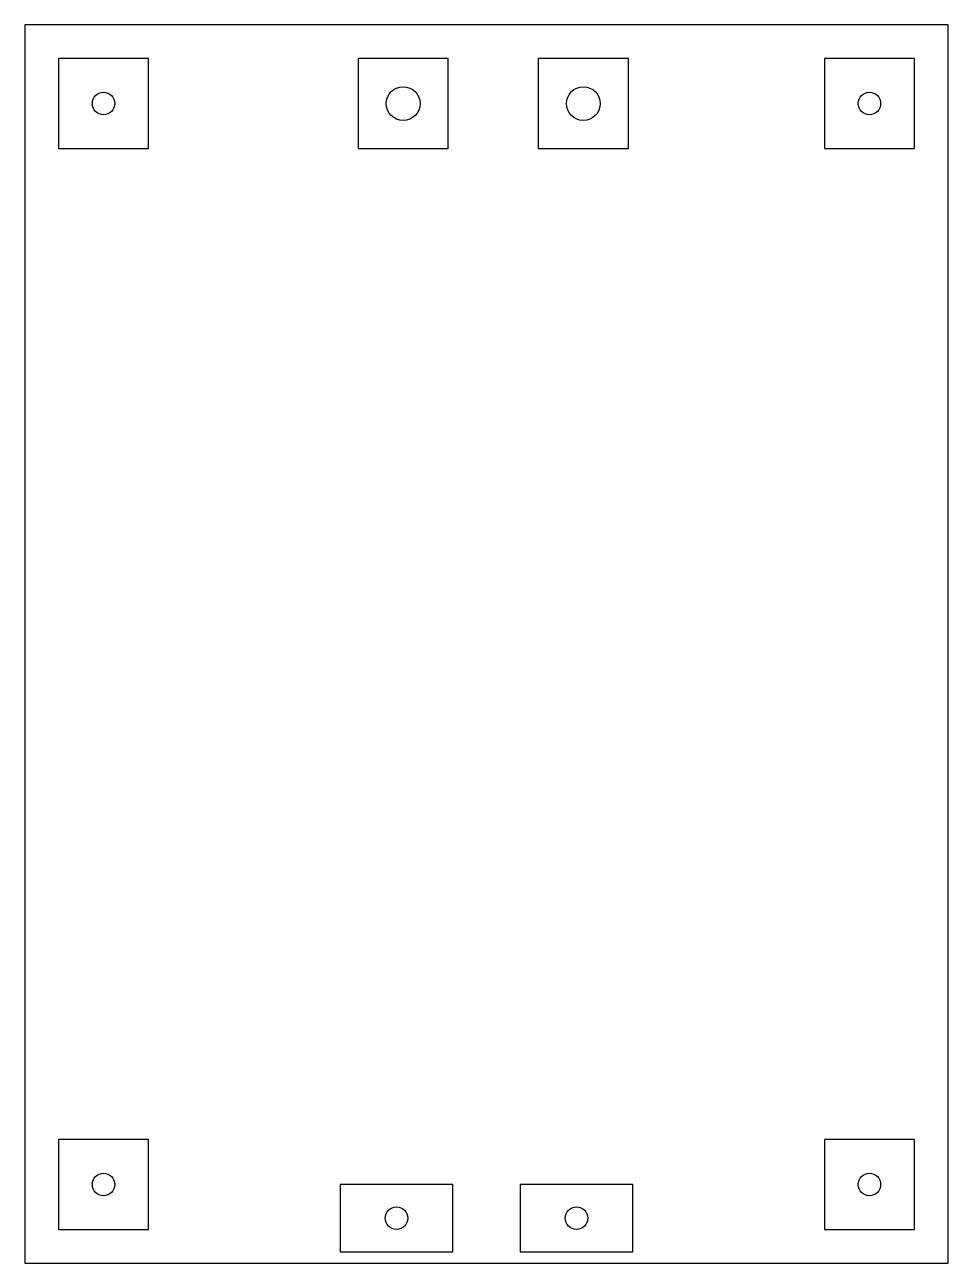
# Model space of a CAD drawing. Header units: millimetres. Extents: x 0 to 41, y -55 to 0.
import ezdxf

# ---------------------------------------------------------------- set-up
doc = ezdxf.new("R2010")
doc.units = ezdxf.units.MM

msp = doc.modelspace()

# ---------------------------------------------------------------- linework, layer by layer
for points in [[(0, -55), (41, -55), (41, 0), (0, 0)], [(5.5, -1.5), (1.5, -1.5), (1.5, -5.5), (5.5, -5.5)], [(14.8, -5.5), (18.8, -5.5), (18.8, -1.5), (14.8, -1.5)], [(22.8, -5.5), (26.8, -5.5), (26.8, -1.5), (22.8, -1.5)], [(35.5, -1.5), (35.5, -5.5), (39.5, -5.5), (39.5, -1.5)], [(1.5, -53.5), (5.5, -53.5), (5.5, -49.5), (1.5, -49.5)], [(35.5, -49.5), (35.5, -53.5), (39.5, -53.5), (39.5, -49.5)], [(14, -54.5), (19, -54.5), (19, -51.5), (14, -51.5)], [(22, -54.5), (27, -54.5), (27, -51.5), (22, -51.5)]]:
    msp.add_lwpolyline(points, close=True)
for centre, radius in [((16.8, -3.5), 0.75), ((24.8, -3.5), 0.75), ((3.5, -3.5), 0.5), ((37.5, -3.5), 0.5), ((3.5, -51.5), 0.5), ((37.5, -51.5), 0.5), ((16.5, -53), 0.5), ((24.5, -53), 0.5)]:
    msp.add_circle(centre, radius)

doc.saveas('drawing.dxf')
